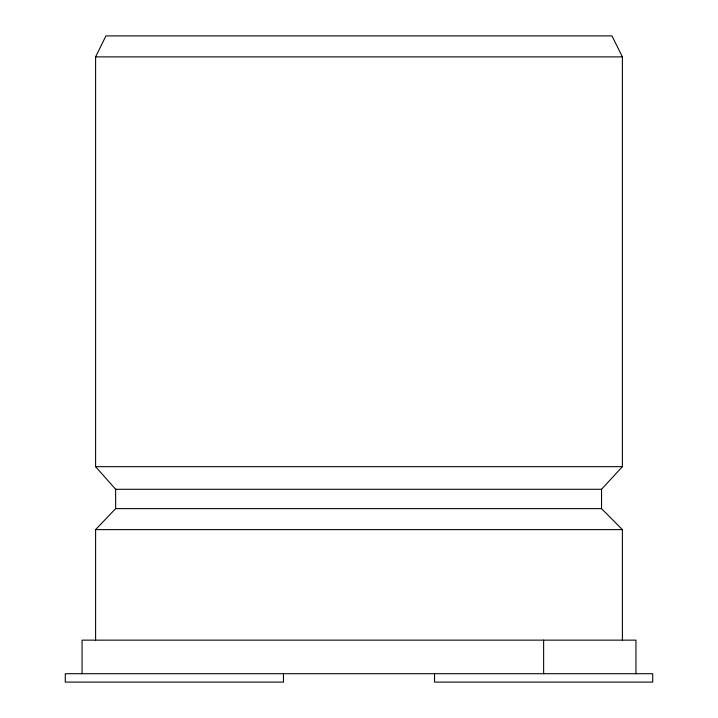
<?xml version="1.0" encoding="UTF-8"?>
<svg xmlns="http://www.w3.org/2000/svg" width="718" height="718" viewBox="0 0 718 718"><rect width="100%" height="100%" fill="white"/><g stroke="black" fill="none" stroke-linecap="round" stroke-linejoin="round"><path stroke-width="1.08" d="M95.602 640.142L95.602 529.615L115.643 508.631L115.643 489.281L95.602 466.673L95.602 56.884L105.932 35.9L611.969 35.9L622.398 56.884L622.398 466.673L601.531 489.281L601.531 508.631L622.398 529.615L622.398 640.142M95.602 56.884L622.398 56.884M95.602 466.673L622.398 466.673M115.643 489.281L601.531 489.281M115.643 508.631L601.531 508.631M95.602 529.615L622.398 529.615M635.942 673.708L635.942 640.142L82.058 640.142L82.058 673.708M543.625 640.142L543.625 673.708M434.534 673.708L434.534 682.1L652.725 682.1L652.725 673.708L65.275 673.708L65.275 682.1L283.466 682.1L283.466 673.708"/></g></svg>
